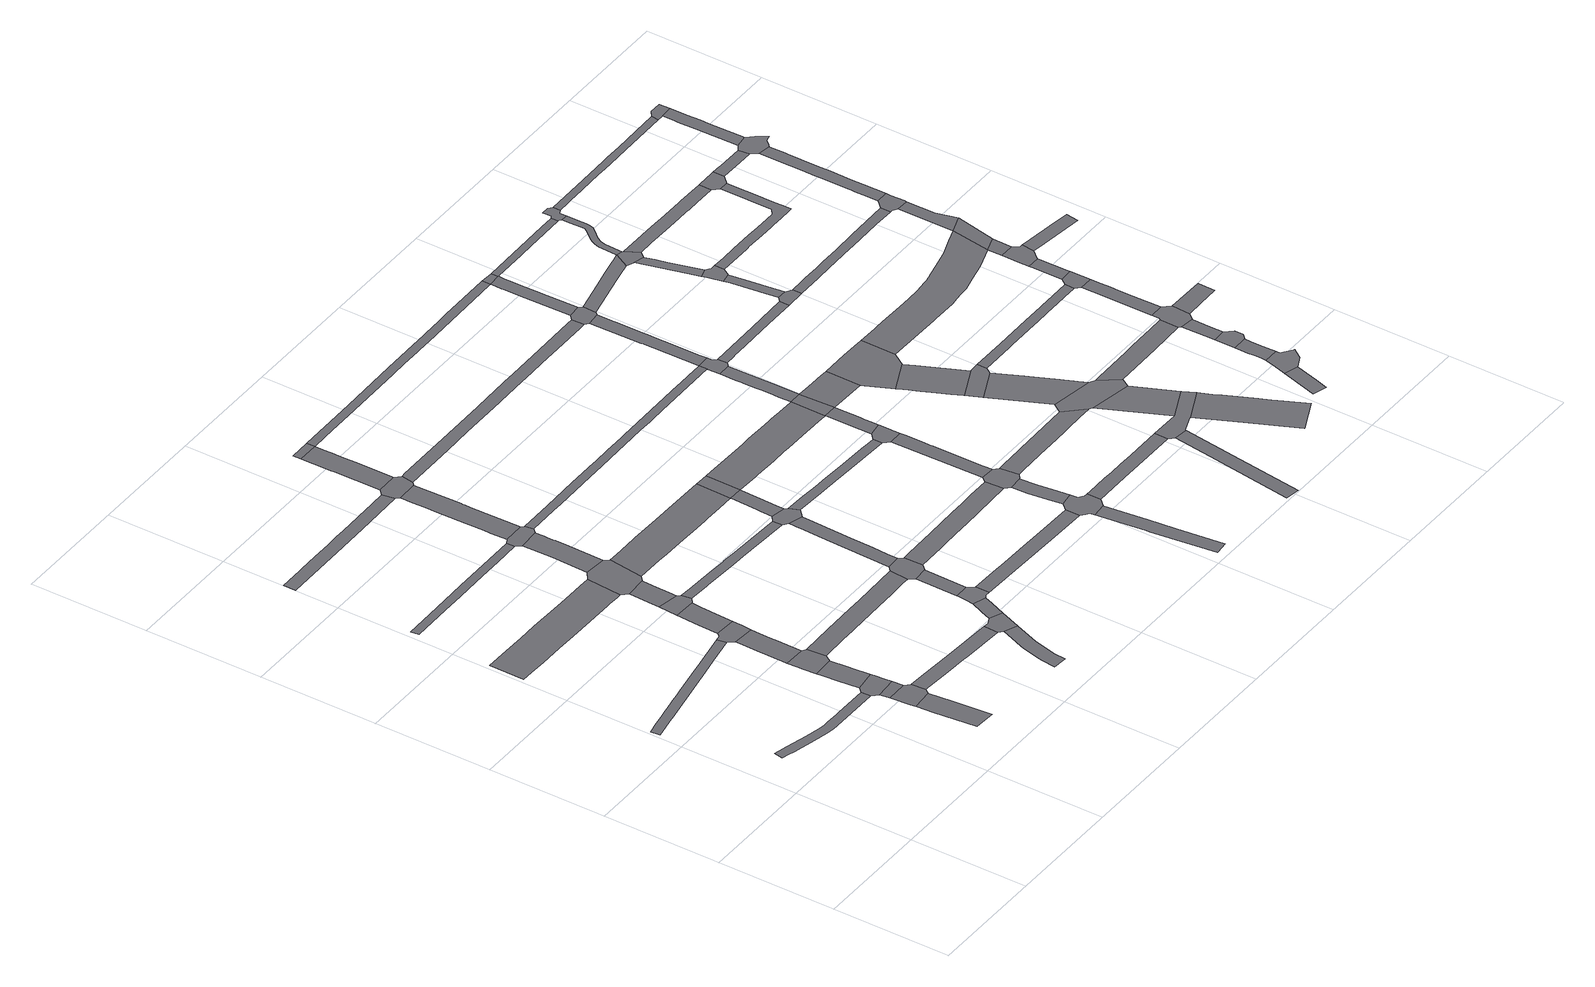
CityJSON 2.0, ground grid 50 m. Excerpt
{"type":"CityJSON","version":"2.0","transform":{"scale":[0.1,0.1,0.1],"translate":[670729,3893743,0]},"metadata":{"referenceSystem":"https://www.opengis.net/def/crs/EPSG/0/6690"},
"CityObjects":{
"road1":{"type":"Road","attributes":{"function":"9","usage":"9","RoadStructureAttribute.widthType":"4","RoadStructureAttribute.width":3.79,"RoadStructureAttribute.sectionType":"1"},"geometry":[{"type":"MultiSurface","lod":"1","boundaries":[[[0,1,2,3,4,5,6,7,8,9,10,11,12,13,14,15,16,17]]]}]},
"road2":{"type":"Road","attributes":{"function":"9","usage":"9","RoadStructureAttribute.widthType":"4","RoadStructureAttribute.width":3.75,"RoadStructureAttribute.sectionType":"1"},"geometry":[{"type":"MultiSurface","lod":"1","boundaries":[[[18,19,20,21,22,23,24,25,26,27,28,29,30,31,32,33,34,35]]]}]},
"road3":{"type":"Road","attributes":{"function":"9","usage":"9","RoadStructureAttribute.widthType":"2","RoadStructureAttribute.width":8.71,"RoadStructureAttribute.sectionType":"1"},"geometry":[{"type":"MultiSurface","lod":"1","boundaries":[[[36,37,38,39,40,41,42,43]]]}]},
"road4":{"type":"Road","attributes":{"function":"9","usage":"9","RoadStructureAttribute.widthType":"1","RoadStructureAttribute.width":15.15,"RoadStructureAttribute.sectionType":"1"},"geometry":[{"type":"MultiSurface","lod":"1","boundaries":[[[44,45,46,47,48,49,50,51,52,53,54,55,56,57,58,59,60,61,62]]]}]},
"road5":{"type":"Road","attributes":{"function":"9","usage":"9","RoadStructureAttribute.widthType":"9","RoadStructureAttribute.width":-9999,"RoadStructureAttribute.sectionType":"9"},"geometry":[{"type":"MultiSurface","lod":"1","boundaries":[[[63,36,43,64,65,66,67]]]}]},
"road6":{"type":"Road","attributes":{"function":"9","usage":"9","RoadStructureAttribute.widthType":"2","RoadStructureAttribute.width":8.71,"RoadStructureAttribute.sectionType":"1"},"geometry":[{"type":"MultiSurface","lod":"1","boundaries":[[[68,67,66,69]]]}]},
"road7":{"type":"Road","attributes":{"function":"9","usage":"9","RoadStructureAttribute.widthType":"9","RoadStructureAttribute.width":-9999,"RoadStructureAttribute.sectionType":"9"},"geometry":[{"type":"MultiSurface","lod":"1","boundaries":[[[70,0,17,68,69,71,72,73]]]}]},
"road8":{"type":"Road","attributes":{"function":"9","usage":"9","RoadStructureAttribute.widthType":"2","RoadStructureAttribute.width":8.71,"RoadStructureAttribute.sectionType":"1"},"geometry":[{"type":"MultiSurface","lod":"1","boundaries":[[[74,75,70,73,76,77,78,79,80]]]}]},
"road9":{"type":"Road","attributes":{"function":"9","usage":"9","RoadStructureAttribute.widthType":"9","RoadStructureAttribute.width":-9999,"RoadStructureAttribute.sectionType":"9"},"geometry":[{"type":"MultiSurface","lod":"1","boundaries":[[[81,82,80,79,83,84,85,86]]]}]},
"road10":{"type":"Road","attributes":{"function":"9","usage":"9","RoadStructureAttribute.widthType":"2","RoadStructureAttribute.width":8.71,"RoadStructureAttribute.sectionType":"1"},"geometry":[{"type":"MultiSurface","lod":"1","boundaries":[[[85,87,88,89,90,91,92,93,94,95,96,97,86]]]}]},
"road11":{"type":"Road","attributes":{"function":"9","usage":"9","RoadStructureAttribute.widthType":"4","RoadStructureAttribute.width":3.36,"RoadStructureAttribute.sectionType":"1"},"geometry":[{"type":"MultiSurface","lod":"1","boundaries":[[[98,99,100,101,102,103,104,105,106,107,108,109,110]]]}]},
"road12":{"type":"Road","attributes":{"function":"9","usage":"9","RoadStructureAttribute.widthType":"9","RoadStructureAttribute.width":-9999,"RoadStructureAttribute.sectionType":"9"},"geometry":[{"type":"MultiSurface","lod":"1","boundaries":[[[90,111,112,113,114,115,18,35,91]]]}]},
"road13":{"type":"Road","attributes":{"function":"9","usage":"9","RoadStructureAttribute.widthType":"2","RoadStructureAttribute.width":8.71,"RoadStructureAttribute.sectionType":"1"},"geometry":[{"type":"MultiSurface","lod":"1","boundaries":[[[116,117,118,119,114,113,120,121,122,123]]]}]},
"road14":{"type":"Road","attributes":{"function":"9","usage":"9","RoadStructureAttribute.widthType":"3","RoadStructureAttribute.width":5.23,"RoadStructureAttribute.sectionType":"1"},"geometry":[{"type":"MultiSurface","lod":"1","boundaries":[[[124,125,126,127,65,64,128,129,130,131]]]}]},
"road15":{"type":"Road","attributes":{"function":"9","usage":"9","RoadStructureAttribute.widthType":"3","RoadStructureAttribute.width":5.22,"RoadStructureAttribute.sectionType":"1"},"geometry":[{"type":"MultiSurface","lod":"1","boundaries":[[[132,133,134,135,136,137,138,139,140,141,142,143,144,145,146,147,148]]]}]},
"road16":{"type":"Road","attributes":{"function":"9","usage":"9","RoadStructureAttribute.widthType":"9","RoadStructureAttribute.width":-9999,"RoadStructureAttribute.sectionType":"9"},"geometry":[{"type":"MultiSurface","lod":"1","boundaries":[[[149,123,122,150,151,152]]]}]},
"road17":{"type":"Road","attributes":{"function":"9","usage":"9","RoadStructureAttribute.widthType":"2","RoadStructureAttribute.width":8.71,"RoadStructureAttribute.sectionType":"1"},"geometry":[{"type":"MultiSurface","lod":"1","boundaries":[[[153,154,155,156,157,149,152]]]}]},
"road18":{"type":"Road","attributes":{"function":"9","usage":"9","RoadStructureAttribute.widthType":"9","RoadStructureAttribute.width":-9999,"RoadStructureAttribute.sectionType":"9"},"geometry":[{"type":"MultiSurface","lod":"1","boundaries":[[[158,159,160,44,62,156,155,161]]]}]},
"road19":{"type":"Road","attributes":{"function":"9","usage":"9","RoadStructureAttribute.widthType":"2","RoadStructureAttribute.width":7.85,"RoadStructureAttribute.sectionType":"1"},"geometry":[{"type":"MultiSurface","lod":"1","boundaries":[[[162,163,164,84,83,165,166,167,168,169,170,171]]]}]},
"road20":{"type":"Road","attributes":{"function":"9","usage":"9","RoadStructureAttribute.widthType":"3","RoadStructureAttribute.width":5.65,"RoadStructureAttribute.sectionType":"1"},"geometry":[{"type":"MultiSurface","lod":"1","boundaries":[[[172,173,174,175,176,177,178,179,180,181,182,183]]]}]},
"road21":{"type":"Road","attributes":{"function":"9","usage":"9","RoadStructureAttribute.widthType":"2","RoadStructureAttribute.width":9.21,"RoadStructureAttribute.sectionType":"1"},"geometry":[{"type":"MultiSurface","lod":"1","boundaries":[[[184,185,186,187,188,189,190,191,192,193,160,159]]]}]},
"road22":{"type":"Road","attributes":{"function":"9","usage":"9","RoadStructureAttribute.widthType":"9","RoadStructureAttribute.width":-9999,"RoadStructureAttribute.sectionType":"9"},"geometry":[{"type":"MultiSurface","lod":"1","boundaries":[[[194,110,109,191,190,195,196,197]]]}]},
"road23":{"type":"Road","attributes":{"function":"9","usage":"9","RoadStructureAttribute.widthType":"9","RoadStructureAttribute.width":-9999,"RoadStructureAttribute.sectionType":"9"},"geometry":[{"type":"MultiSurface","lod":"1","boundaries":[[[198,124,131,176,175,199,200]]]}]},
"road24":{"type":"Road","attributes":{"function":"9","usage":"9","RoadStructureAttribute.widthType":"2","RoadStructureAttribute.width":9.21,"RoadStructureAttribute.sectionType":"1"},"geometry":[{"type":"MultiSurface","lod":"1","boundaries":[[[201,202,203,204,205,206,207,208,209,210,211,212,194,197]]]}]},
"road25":{"type":"Road","attributes":{"function":"9","usage":"9","RoadStructureAttribute.widthType":"3","RoadStructureAttribute.width":5.65,"RoadStructureAttribute.sectionType":"1"},"geometry":[{"type":"MultiSurface","lod":"1","boundaries":[[[199,213,214,215,216,200]]]}]},
"road26":{"type":"Road","attributes":{"function":"9","usage":"9","RoadStructureAttribute.widthType":"4","RoadStructureAttribute.width":3.76,"RoadStructureAttribute.sectionType":"1"},"geometry":[{"type":"MultiSurface","lod":"1","boundaries":[[[150,217,218,219,220,221,222,223,224,225,226,227,228,229,230,231,232,233,151]]]}]},
"road27":{"type":"Road","attributes":{"function":"9","usage":"9","RoadStructureAttribute.widthType":"9","RoadStructureAttribute.width":-9999,"RoadStructureAttribute.sectionType":"9"},"geometry":[{"type":"MultiSurface","lod":"1","boundaries":[[[206,205,234,235,236,237,132,148]]]}]},
"road28":{"type":"Road","attributes":{"function":"9","usage":"9","RoadStructureAttribute.widthType":"9","RoadStructureAttribute.width":-9999,"RoadStructureAttribute.sectionType":"9"},"geometry":[{"type":"MultiSurface","lod":"1","boundaries":[[[238,239,240,215,214,241,242,243,244,245]]]}]},
"road29":{"type":"Road","attributes":{"function":"9","usage":"9","RoadStructureAttribute.widthType":"3","RoadStructureAttribute.width":5.65,"RoadStructureAttribute.sectionType":"1"},"geometry":[{"type":"MultiSurface","lod":"1","boundaries":[[[244,246,247,245]]]}]},
"road30":{"type":"Road","attributes":{"function":"9","usage":"9","RoadStructureAttribute.widthType":"1","RoadStructureAttribute.width":15.15,"RoadStructureAttribute.sectionType":"1"},"geometry":[{"type":"MultiSurface","lod":"1","boundaries":[[[248,249,250,251,252,158,161,253,254,255,256,257,258,259,260,261,262,263]]]}]},
"road31":{"type":"Road","attributes":{"function":"9","usage":"9","RoadStructureAttribute.widthType":"2","RoadStructureAttribute.width":9.21,"RoadStructureAttribute.sectionType":"1"},"geometry":[{"type":"MultiSurface","lod":"1","boundaries":[[[236,264,265,266,267,268,269,270,271,272,273,274,275,276,277,278,237]]]}]},
"road32":{"type":"Road","attributes":{"function":"9","usage":"9","RoadStructureAttribute.widthType":"9","RoadStructureAttribute.width":-9999,"RoadStructureAttribute.sectionType":"9"},"geometry":[{"type":"MultiSurface","lod":"1","boundaries":[[[170,247,246,279,280,281,282,171]]]}]},
"road33":{"type":"Road","attributes":{"function":"9","usage":"9","RoadStructureAttribute.widthType":"9","RoadStructureAttribute.width":-9999,"RoadStructureAttribute.sectionType":"9"},"geometry":[{"type":"MultiSurface","lod":"1","boundaries":[[[283,284,271,270]]]}]},
"road34":{"type":"Road","attributes":{"function":"9","usage":"9","RoadStructureAttribute.widthType":"3","RoadStructureAttribute.width":5.69,"RoadStructureAttribute.sectionType":"1"},"geometry":[{"type":"MultiSurface","lod":"1","boundaries":[[[281,285,286,287,288,289,290,291,292,293,294,295,296,282]]]}]},
"road35":{"type":"Road","attributes":{"function":"9","usage":"9","RoadStructureAttribute.widthType":"9","RoadStructureAttribute.width":-9999,"RoadStructureAttribute.sectionType":"9"},"geometry":[{"type":"MultiSurface","lod":"1","boundaries":[[[297,298,299,227,226,292,291,300]]]}]},
"road36":{"type":"Road","attributes":{"function":"9","usage":"9","RoadStructureAttribute.widthType":"3","RoadStructureAttribute.width":5.69,"RoadStructureAttribute.sectionType":"1"},"geometry":[{"type":"MultiSurface","lod":"1","boundaries":[[[301,302,303,304,262,305,306,307,299,298]]]}]},
"road37":{"type":"Road","attributes":{"function":"9","usage":"9","RoadStructureAttribute.widthType":"3","RoadStructureAttribute.width":5.43,"RoadStructureAttribute.sectionType":"1"},"geometry":[{"type":"MultiSurface","lod":"1","boundaries":[[[308,309,310,311,312,313,243,242,314,315]]]}]},
"road38":{"type":"Road","attributes":{"function":"9","usage":"9","RoadStructureAttribute.widthType":"9","RoadStructureAttribute.width":-9999,"RoadStructureAttribute.sectionType":"9"},"geometry":[{"type":"MultiSurface","lod":"1","boundaries":[[[262,304,316,263]]]}]},
"road39":{"type":"Road","attributes":{"function":"9","usage":"9","RoadStructureAttribute.widthType":"2","RoadStructureAttribute.width":7.85,"RoadStructureAttribute.sectionType":"1"},"geometry":[{"type":"MultiSurface","lod":"1","boundaries":[[[317,318,319,320,321,322,323,324,325,326,327,328,280,279]]]}]},
"road40":{"type":"Road","attributes":{"function":"9","usage":"9","RoadStructureAttribute.widthType":"4","RoadStructureAttribute.width":3.53,"RoadStructureAttribute.sectionType":"1"},"geometry":[{"type":"MultiSurface","lod":"1","boundaries":[[[329,330,331,332,333,334,335,336,337,338,339,340,341,196,195,342,343,344,345,346,347,348,349,350,351,352,353]]]}]},
"road41":{"type":"Road","attributes":{"function":"9","usage":"9","RoadStructureAttribute.widthType":"4","RoadStructureAttribute.width":3.73,"RoadStructureAttribute.sectionType":"1"},"geometry":[{"type":"MultiSurface","lod":"1","boundaries":[[[354,355,356,357,358,359,360,361,362,363,364,365,366,367,368,297,300]]]}]},
"road42":{"type":"Road","attributes":{"function":"9","usage":"9","RoadStructureAttribute.widthType":"3","RoadStructureAttribute.width":5.76,"RoadStructureAttribute.sectionType":"1"},"geometry":[{"type":"MultiSurface","lod":"1","boundaries":[[[369,370,371,372,373,374,375,376,377,378,379,380,381]]]}]},
"road43":{"type":"Road","attributes":{"function":"9","usage":"9","RoadStructureAttribute.widthType":"3","RoadStructureAttribute.width":5.18,"RoadStructureAttribute.sectionType":"1"},"geometry":[{"type":"MultiSurface","lod":"1","boundaries":[[[382,383,384,385,386,387,388,389,390,391,392,235,234,393,394,395,396,397,398,399,400,401,402,403,404,405]]]}]},
"road44":{"type":"Road","attributes":{"function":"9","usage":"9","RoadStructureAttribute.widthType":"1","RoadStructureAttribute.width":15.15,"RoadStructureAttribute.sectionType":"1"},"geometry":[{"type":"MultiSurface","lod":"1","boundaries":[[[406,407,408,409,410,411,412,316,304,413,414,415,416,417,418,419,420,421,422,423,424,425]]]}]},
"road45":{"type":"Road","attributes":{"function":"9","usage":"9","RoadStructureAttribute.widthType":"9","RoadStructureAttribute.width":-9999,"RoadStructureAttribute.sectionType":"9"},"geometry":[{"type":"MultiSurface","lod":"1","boundaries":[[[426,427,428,429,430,308,315,431,432,374,373,433]]]}]},
"road46":{"type":"Road","attributes":{"function":"9","usage":"9","RoadStructureAttribute.widthType":"3","RoadStructureAttribute.width":5.76,"RoadStructureAttribute.sectionType":"1"},"geometry":[{"type":"MultiSurface","lod":"1","boundaries":[[[429,434,435,436,437,438,439,430]]]}]},
"road47":{"type":"Road","attributes":{"function":"9","usage":"9","RoadStructureAttribute.widthType":"9","RoadStructureAttribute.width":-9999,"RoadStructureAttribute.sectionType":"9"},"geometry":[{"type":"MultiSurface","lod":"1","boundaries":[[[437,436,440,441,442,443,322,321]]]}]},
"road48":{"type":"Road","attributes":{"function":"9","usage":"9","RoadStructureAttribute.widthType":"4","RoadStructureAttribute.width":3.66,"RoadStructureAttribute.sectionType":"1"},"geometry":[{"type":"MultiSurface","lod":"1","boundaries":[[[444,445,446,447,448,449,450,451,452,453,283,270,454,455,456,457,458,459,460,461,462,463,464,465,466,467]]]}]},
"road49":{"type":"Road","attributes":{"function":"9","usage":"9","RoadStructureAttribute.widthType":"3","RoadStructureAttribute.width":5.64,"RoadStructureAttribute.sectionType":"1"},"geometry":[{"type":"MultiSurface","lod":"1","boundaries":[[[443,442,468,469,470,471,472,473,474,475]]]}]},
"road50":{"type":"Road","attributes":{"function":"9","usage":"9","RoadStructureAttribute.widthType":"9","RoadStructureAttribute.width":-9999,"RoadStructureAttribute.sectionType":"9"},"geometry":[{"type":"MultiSurface","lod":"1","boundaries":[[[475,474,476,477,478,479,480,358,357]]]}]},
"road51":{"type":"Road","attributes":{"function":"9","usage":"9","RoadStructureAttribute.widthType":"3","RoadStructureAttribute.width":5.64,"RoadStructureAttribute.sectionType":"1"},"geometry":[{"type":"MultiSurface","lod":"1","boundaries":[[[481,482,483,484,485,423,486,487,480,479]]]}]},
"road52":{"type":"Road","attributes":{"function":"9","usage":"9","RoadStructureAttribute.widthType":"3","RoadStructureAttribute.width":5.3,"RoadStructureAttribute.sectionType":"1"},"geometry":[{"type":"MultiSurface","lod":"1","boundaries":[[[488,489,490,491,492,493,426,433,494,495,496,497]]]}]},
"road53":{"type":"Road","attributes":{"function":"9","usage":"9","RoadStructureAttribute.widthType":"9","RoadStructureAttribute.width":-9999,"RoadStructureAttribute.sectionType":"9"},"geometry":[{"type":"MultiSurface","lod":"1","boundaries":[[[424,423,485,498]]]}]},
"road54":{"type":"Road","attributes":{"function":"9","usage":"9","RoadStructureAttribute.widthType":"2","RoadStructureAttribute.width":7.85,"RoadStructureAttribute.sectionType":"1"},"geometry":[{"type":"MultiSurface","lod":"1","boundaries":[[[499,500,501,441,440,502,503,504,505,506,507,508,509,510,511]]]}]},
"road55":{"type":"Road","attributes":{"function":"9","usage":"9","RoadStructureAttribute.widthType":"3","RoadStructureAttribute.width":5.61,"RoadStructureAttribute.sectionType":"1"},"geometry":[{"type":"MultiSurface","lod":"1","boundaries":[[[512,513,514,515,516,517,518,519,520,521,424,498,522,523,524]]]}]},
"road56":{"type":"Road","attributes":{"function":"9","usage":"9","RoadStructureAttribute.widthType":"1","RoadStructureAttribute.width":15.15,"RoadStructureAttribute.sectionType":"1"},"geometry":[{"type":"MultiSurface","lod":"1","boundaries":[[[498,485,525,526,527,528,529,530]]]}]},
"road57":{"type":"Road","attributes":{"function":"9","usage":"9","RoadStructureAttribute.widthType":"3","RoadStructureAttribute.width":5.12,"RoadStructureAttribute.sectionType":"1"},"geometry":[{"type":"MultiSurface","lod":"1","boundaries":[[[531,532,533,534,535,536]]]}]},
"road58":{"type":"Road","attributes":{"function":"9","usage":"9","RoadStructureAttribute.widthType":"9","RoadStructureAttribute.width":-9999,"RoadStructureAttribute.sectionType":"9"},"geometry":[{"type":"MultiSurface","lod":"1","boundaries":[[[524,537,538,539,540,329,353,541,512]]]}]},
"road59":{"type":"Road","attributes":{"function":"9","usage":"9","RoadStructureAttribute.widthType":"3","RoadStructureAttribute.width":5.61,"RoadStructureAttribute.sectionType":"1"},"geometry":[{"type":"MultiSurface","lod":"1","boundaries":[[[542,543,544,545,546,547,329,540,548,549,550,551,552,553,554,555]]]}]},
"road60":{"type":"Road","attributes":{"function":"9","usage":"9","RoadStructureAttribute.widthType":"9","RoadStructureAttribute.width":-9999,"RoadStructureAttribute.sectionType":"9"},"geometry":[{"type":"MultiSurface","lod":"1","boundaries":[[[555,556,557,558,559,405,404,542]]]}]},
"road61":{"type":"Road","attributes":{"function":"9","usage":"9","RoadStructureAttribute.widthType":"2","RoadStructureAttribute.width":14.24,"RoadStructureAttribute.sectionType":"1"},"geometry":[{"type":"MultiSurface","lod":"1","boundaries":[[[560,561,562,563,564,565,566,567,568,569,570,571]]]}]},
"road62":{"type":"Road","attributes":{"function":"9","usage":"9","RoadStructureAttribute.widthType":"9","RoadStructureAttribute.width":-9999,"RoadStructureAttribute.sectionType":"9"},"geometry":[{"type":"MultiSurface","lod":"1","boundaries":[[[570,572,573,574,575,527,526,576,577,571]]]}]},
"road63":{"type":"Road","attributes":{"function":"9","usage":"9","RoadStructureAttribute.widthType":"9","RoadStructureAttribute.width":-9999,"RoadStructureAttribute.sectionType":"9"},"geometry":[{"type":"MultiSurface","lod":"1","boundaries":[[[578,579,580,568,567,581]]]}]},
"road64":{"type":"Road","attributes":{"function":"9","usage":"9","RoadStructureAttribute.widthType":"3","RoadStructureAttribute.width":5.61,"RoadStructureAttribute.sectionType":"1"},"geometry":[{"type":"MultiSurface","lod":"1","boundaries":[[[582,465,583,584,585,586,587,559,558,588,589,590,591,592,593,594]]]}]},
"road65":{"type":"Road","attributes":{"function":"9","usage":"9","RoadStructureAttribute.widthType":"2","RoadStructureAttribute.width":14.24,"RoadStructureAttribute.sectionType":"1"},"geometry":[{"type":"MultiSurface","lod":"1","boundaries":[[[581,595,596,597,598,599,600,601,602,603,604,578]]]}]},
"road66":{"type":"Road","attributes":{"function":"9","usage":"9","RoadStructureAttribute.widthType":"9","RoadStructureAttribute.width":-9999,"RoadStructureAttribute.sectionType":"9"},"geometry":[{"type":"MultiSurface","lod":"1","boundaries":[[[533,532,605,606,607,608,609,610,488,497]]]}]},
"road67":{"type":"Road","attributes":{"function":"9","usage":"9","RoadStructureAttribute.widthType":"9","RoadStructureAttribute.width":-9999,"RoadStructureAttribute.sectionType":"9"},"geometry":[{"type":"MultiSurface","lod":"1","boundaries":[[[596,595,611,511,510,612,613,614,615]]]}]},
"road68":{"type":"Road","attributes":{"function":"9","usage":"9","RoadStructureAttribute.widthType":"4","RoadStructureAttribute.width":3.95,"RoadStructureAttribute.sectionType":"1"},"geometry":[{"type":"MultiSurface","lod":"1","boundaries":[[[616,538,537,617,618,619,620,621,622,623]]]}]},
"road69":{"type":"Road","attributes":{"function":"9","usage":"9","RoadStructureAttribute.widthType":"2","RoadStructureAttribute.width":14.24,"RoadStructureAttribute.sectionType":"1"},"geometry":[{"type":"MultiSurface","lod":"1","boundaries":[[[624,610,609,625,613,612]]]}]},
"road70":{"type":"Road","attributes":{"function":"9","usage":"9","RoadStructureAttribute.widthType":"9","RoadStructureAttribute.width":-9999,"RoadStructureAttribute.sectionType":"9"},"geometry":[{"type":"MultiSurface","lod":"1","boundaries":[[[466,465,582,626]]]}]},
"road71":{"type":"Road","attributes":{"function":"9","usage":"9","RoadStructureAttribute.widthType":"2","RoadStructureAttribute.width":14.24,"RoadStructureAttribute.sectionType":"1"},"geometry":[{"type":"MultiSurface","lod":"1","boundaries":[[[627,628,629,630,631,632,633,634,635,636,608,607,637,638]]]}]},
"road72":{"type":"Road","attributes":{"function":"9","usage":"9","RoadStructureAttribute.widthType":"3","RoadStructureAttribute.width":5.19,"RoadStructureAttribute.sectionType":"1"},"geometry":[{"type":"MultiSurface","lod":"1","boundaries":[[[639,640,641,642,557,556,643,644,645,646]]]}]},
"road73":{"type":"Road","attributes":{"function":"9","usage":"9","RoadStructureAttribute.widthType":"9","RoadStructureAttribute.width":-9999,"RoadStructureAttribute.sectionType":"9"},"geometry":[{"type":"MultiSurface","lod":"1","boundaries":[[[647,648,623,622,649,650,651,652]]]}]},
"road74":{"type":"Road","attributes":{"function":"9","usage":"9","RoadStructureAttribute.widthType":"4","RoadStructureAttribute.width":2.88,"RoadStructureAttribute.sectionType":"1"},"geometry":[{"type":"MultiSurface","lod":"1","boundaries":[[[626,582,653,654,655,656,657,658,659]]]}]},
"road75":{"type":"Road","attributes":{"function":"9","usage":"9","RoadStructureAttribute.widthType":"4","RoadStructureAttribute.width":3.64,"RoadStructureAttribute.sectionType":"1"},"geometry":[{"type":"MultiSurface","lod":"1","boundaries":[[[660,661,662,648,647,663,664,665,666,667,668]]]}]},
"road76":{"type":"Road","attributes":{"function":"9","usage":"9","RoadStructureAttribute.widthType":"2","RoadStructureAttribute.width":7.37,"RoadStructureAttribute.sectionType":"1"},"geometry":[{"type":"MultiSurface","lod":"1","boundaries":[[[614,669,670,671,672,673,674,675,676,677,678,615]]]}]},
"road77":{"type":"Road","attributes":{"function":"9","usage":"9","RoadStructureAttribute.widthType":"4","RoadStructureAttribute.width":3.64,"RoadStructureAttribute.sectionType":"1"},"geometry":[{"type":"MultiSurface","lod":"1","boundaries":[[[679,680,681,682,683,684,685]]]}]},
"road78":{"type":"Road","attributes":{"function":"9","usage":"9","RoadStructureAttribute.widthType":"9","RoadStructureAttribute.width":-9999,"RoadStructureAttribute.sectionType":"9"},"geometry":[{"type":"MultiSurface","lod":"1","boundaries":[[[667,686,687,688,681,680,689,690,668]]]}]},
"road79":{"type":"Road","attributes":{"function":"9","usage":"9","RoadStructureAttribute.widthType":"9","RoadStructureAttribute.width":-9999,"RoadStructureAttribute.sectionType":"9"},"geometry":[{"type":"MultiSurface","lod":"1","boundaries":[[[645,691,685,684,692,693,694,646]]]}]},
"road80":{"type":"Road","attributes":{"function":"9","usage":"9","RoadStructureAttribute.widthType":"3","RoadStructureAttribute.width":5.73,"RoadStructureAttribute.sectionType":"1"},"geometry":[{"type":"MultiSurface","lod":"1","boundaries":[[[695,696,697,698,699,700]]]}]},
"road81":{"type":"Road","attributes":{"function":"9","usage":"9","RoadStructureAttribute.widthType":"4","RoadStructureAttribute.width":3.79,"RoadStructureAttribute.sectionType":"1"},"geometry":[{"type":"MultiSurface","lod":"1","boundaries":[[[701,702,703,704,705,580,579,706,707,708,709,710,711,712,713,714]]]}]},
"road82":{"type":"Road","attributes":{"function":"9","usage":"9","RoadStructureAttribute.widthType":"4","RoadStructureAttribute.width":3.04,"RoadStructureAttribute.sectionType":"1"},"geometry":[{"type":"MultiSurface","lod":"1","boundaries":[[[694,715,716,717,718,719,720,721,722,723,724,725,726,727,728,729,730,731,646]]]}]},
"road83":{"type":"Road","attributes":{"function":"9","usage":"9","RoadStructureAttribute.widthType":"1","RoadStructureAttribute.width":15.15,"RoadStructureAttribute.sectionType":"1"},"geometry":[{"type":"MultiSurface","lod":"1","boundaries":[[[732,733,734,735,736,737,738,739,740,741,742,743,744,745,746,747,573,572,748,749,750,751,752,753,754,755,756]]]}]},
"road84":{"type":"Road","attributes":{"function":"9","usage":"9","RoadStructureAttribute.widthType":"9","RoadStructureAttribute.width":-9999,"RoadStructureAttribute.sectionType":"9"},"geometry":[{"type":"MultiSurface","lod":"1","boundaries":[[[699,757,758,759,760,761,762,763,764,700]]]}]},
"road85":{"type":"Road","attributes":{"function":"9","usage":"9","RoadStructureAttribute.widthType":"3","RoadStructureAttribute.width":5.73,"RoadStructureAttribute.sectionType":"1"},"geometry":[{"type":"MultiSurface","lod":"1","boundaries":[[[765,766,767,768,769,762,761,770,771,772]]]}]},
"road86":{"type":"Road","attributes":{"function":"9","usage":"9","RoadStructureAttribute.widthType":"9","RoadStructureAttribute.width":-9999,"RoadStructureAttribute.sectionType":"9"},"geometry":[{"type":"MultiSurface","lod":"1","boundaries":[[[773,774,775,776,657,656,777,724,723,778,779]]]}]},
"road87":{"type":"Road","attributes":{"function":"9","usage":"9","RoadStructureAttribute.widthType":"9","RoadStructureAttribute.width":-9999,"RoadStructureAttribute.sectionType":"9"},"geometry":[{"type":"MultiSurface","lod":"1","boundaries":[[[780,781,782,783,784,765,772]]]}]},
"road88":{"type":"Road","attributes":{"function":"9","usage":"9","RoadStructureAttribute.widthType":"3","RoadStructureAttribute.width":5.73,"RoadStructureAttribute.sectionType":"1"},"geometry":[{"type":"MultiSurface","lod":"1","boundaries":[[[785,786,787,788,783,782]]]}]},
"road89":{"type":"Road","attributes":{"function":"9","usage":"9","RoadStructureAttribute.widthType":"9","RoadStructureAttribute.width":-9999,"RoadStructureAttribute.sectionType":"9"},"geometry":[{"type":"MultiSurface","lod":"1","boundaries":[[[789,672,671,787,786,790,791,792,793]]]}]},
"road90":{"type":"Road","attributes":{"function":"9","usage":"9","RoadStructureAttribute.widthType":"3","RoadStructureAttribute.width":5.19,"RoadStructureAttribute.sectionType":"1"},"geometry":[{"type":"MultiSurface","lod":"1","boundaries":[[[794,795,796,797,798,799,800,693,692,801,802,803,804,805,806,807,808]]]}]},
"road91":{"type":"Road","attributes":{"function":"9","usage":"9","RoadStructureAttribute.widthType":"4","RoadStructureAttribute.width":3.95,"RoadStructureAttribute.sectionType":"1"},"geometry":[{"type":"MultiSurface","lod":"1","boundaries":[[[651,809,810,811,812,813,814,815,816,817,818,819,820,821,822,823,652]]]}]},
"road92":{"type":"Road","attributes":{"function":"9","usage":"9","RoadStructureAttribute.widthType":"4","RoadStructureAttribute.width":3.88,"RoadStructureAttribute.sectionType":"1"},"geometry":[{"type":"MultiSurface","lod":"1","boundaries":[[[824,825,826,827,828,829,830,831,687,686,832,833,834,835,836,837,838,839,840,841,842,843,844,845]]]}]},
"road93":{"type":"Road","attributes":{"function":"9","usage":"9","RoadStructureAttribute.widthType":"3","RoadStructureAttribute.width":5.53,"RoadStructureAttribute.sectionType":"1"},"geometry":[{"type":"MultiSurface","lod":"1","boundaries":[[[792,846,847,848,849,850,851,852,853,854,855,793]]]}]},
"road94":{"type":"Road","attributes":{"function":"9","usage":"9","RoadStructureAttribute.widthType":"9","RoadStructureAttribute.width":-9999,"RoadStructureAttribute.sectionType":"9"},"geometry":[{"type":"MultiSurface","lod":"1","boundaries":[[[856,714,713,852,851,857]]]}]},
"road95":{"type":"Road","attributes":{"function":"9","usage":"9","RoadStructureAttribute.widthType":"2","RoadStructureAttribute.width":7.37,"RoadStructureAttribute.sectionType":"1"},"geometry":[{"type":"MultiSurface","lod":"1","boundaries":[[[858,859,860,861,791,790]]]}]},
"road96":{"type":"Road","attributes":{"function":"9","usage":"9","RoadStructureAttribute.widthType":"3","RoadStructureAttribute.width":5.53,"RoadStructureAttribute.sectionType":"1"},"geometry":[{"type":"MultiSurface","lod":"1","boundaries":[[[862,863,864,865,866,856,857]]]}]},
"road97":{"type":"Road","attributes":{"function":"9","usage":"9","RoadStructureAttribute.widthType":"9","RoadStructureAttribute.width":-9999,"RoadStructureAttribute.sectionType":"9"},"geometry":[{"type":"MultiSurface","lod":"1","boundaries":[[[867,868,869,870,871,872,865,864,873,874]]]}]},
"road98":{"type":"Road","attributes":{"function":"9","usage":"9","RoadStructureAttribute.widthType":"3","RoadStructureAttribute.width":5.53,"RoadStructureAttribute.sectionType":"1"},"geometry":[{"type":"MultiSurface","lod":"1","boundaries":[[[870,869,875,756]]]}]},
"road99":{"type":"Road","attributes":{"function":"9","usage":"9","RoadStructureAttribute.widthType":"9","RoadStructureAttribute.width":-9999,"RoadStructureAttribute.sectionType":"9"},"geometry":[{"type":"MultiSurface","lod":"1","boundaries":[[[875,876,732,756]]]}]},
"road100":{"type":"Road","attributes":{"function":"9","usage":"9","RoadStructureAttribute.widthType":"4","RoadStructureAttribute.width":2.98,"RoadStructureAttribute.sectionType":"1"},"geometry":[{"type":"MultiSurface","lod":"1","boundaries":[[[877,878,879,880,881,882,883,884,885,886,887,888,889,890,891,892,773,779]]]}]},
"road101":{"type":"Road","attributes":{"function":"9","usage":"9","RoadStructureAttribute.widthType":"9","RoadStructureAttribute.width":-9999,"RoadStructureAttribute.sectionType":"9"},"geometry":[{"type":"MultiSurface","lod":"1","boundaries":[[[844,893,894,895,896,808,807,845]]]}]},
"road102":{"type":"Road","attributes":{"function":"9","usage":"9","RoadStructureAttribute.widthType":"3","RoadStructureAttribute.width":5.35,"RoadStructureAttribute.sectionType":"1"},"geometry":[{"type":"MultiSurface","lod":"1","boundaries":[[[897,898,732,876,899,900]]]}]},
"road103":{"type":"Road","attributes":{"function":"9","usage":"9","RoadStructureAttribute.widthType":"9","RoadStructureAttribute.width":-9999,"RoadStructureAttribute.sectionType":"9"},"geometry":[{"type":"MultiSurface","lod":"1","boundaries":[[[901,816,815,902,897,900,903,904,905,906]]]}]},
"road104":{"type":"Road","attributes":{"function":"9","usage":"9","RoadStructureAttribute.widthType":"3","RoadStructureAttribute.width":5.42,"RoadStructureAttribute.sectionType":"1"},"geometry":[{"type":"MultiSurface","lod":"1","boundaries":[[[907,908,909,910,911,867,874]]]}]},
"road105":{"type":"Road","attributes":{"function":"9","usage":"9","RoadStructureAttribute.widthType":"3","RoadStructureAttribute.width":5.19,"RoadStructureAttribute.sectionType":"1"},"geometry":[{"type":"MultiSurface","lod":"1","boundaries":[[[912,913,914,915,916,917,894,893]]]}]},
"road106":{"type":"Road","attributes":{"function":"9","usage":"9","RoadStructureAttribute.widthType":"3","RoadStructureAttribute.width":5.35,"RoadStructureAttribute.sectionType":"1"},"geometry":[{"type":"MultiSurface","lod":"1","boundaries":[[[918,919,920,921,922,923,924,925,926,906,905,927,928,929,930,931,932,933,934,935]]]}]},
"road107":{"type":"Road","attributes":{"function":"9","usage":"9","RoadStructureAttribute.widthType":"9","RoadStructureAttribute.width":-9999,"RoadStructureAttribute.sectionType":"9"},"geometry":[{"type":"MultiSurface","lod":"1","boundaries":[[[934,936,937,938,939,940,941,915,914,935]]]}]},
"road108":{"type":"Road","attributes":{"function":"9","usage":"9","RoadStructureAttribute.widthType":"3","RoadStructureAttribute.width":5.35,"RoadStructureAttribute.sectionType":"1"},"geometry":[{"type":"MultiSurface","lod":"1","boundaries":[[[942,943,944,941,940,945,946,947,948,949]]]}]},
"road109":{"type":"Road","attributes":{"function":"9","usage":"9","RoadStructureAttribute.widthType":"9","RoadStructureAttribute.width":-9999,"RoadStructureAttribute.sectionType":"9"},"geometry":[{"type":"MultiSurface","lod":"1","boundaries":[[[948,950,951,887,886,952,949]]]}]}
},
"vertices":[
[638,643,0],[496,643,0],[479,643,0],[460,643,0],[423,644,0],[399,644,0],[369,648,0],[312,661,0],[219,684,0],[160,699,0],[150,661,0],[181,653,0],[206,646,0],[303,622,0],[362,609,0],[400,604,0],[456,603,0],[640,603,0],
[607,1253,0],[438,1222,0],[420,1219,0],[279,1193,0],[250,1188,0],[231,1185,0],[177,1175,0],[141,1168,0],[122,1164,0],[58,1153,0],[16,1145,0],[19,1105,0],[120,1124,0],[126,1125,0],[320,1160,0],[422,1179,0],[495,1192,0],[614,1214,0],
[678,430,0],[684,360,0],[701,180,0],[792,175,0],[784,262,0],[777,336,0],[772,393,0],[768,438,0],
[649,1844,0],[600,1844,0],[537,1845,0],[457,1846,0],[309,1848,0],[223,1849,0],[128,1850,0],[22,1851,0],[20,1701,0],[71,1700,0],[146,1699,0],[247,1698,0],[339,1697,0],[444,1696,0],[502,1695,0],[557,1695,0],[570,1695,0],[617,1694,0],[637,1694,0],
[676,452,0],[782,459,0],[777,519,0],[759,539,0],[668,537,0],
[664,579,0],[755,587,0],
[657,662,0],[751,625,0],[749,655,0],[747,674,0],
[643,812,0],[649,752,0],[745,699,0],[741,738,0],[738,779,0],[732,844,0],[641,839,0],
[636,921,0],[637,899,0],[750,871,0],[741,951,0],[725,961,0],[634,963,0],
[725,1077,0],[725,1090,0],[726,1133,0],[728,1184,0],[637,1189,0],[636,1157,0],[635,1110,0],[634,1089,0],[634,1073,0],[634,1020,0],[634,982,0],
[550,2207,0],[362,2205,0],[256,2203,0],[159,2202,0],[30,2201,0],[33,2166,0],[210,2168,0],[308,2169,0],[362,2170,0],[454,2171,0],[556,2172,0],[665,2173,0],[664,2208,0],
[729,1210,0],[730,1225,0],[732,1267,0],[641,1272,0],[630,1258,0],
[650,1434,0],[648,1405,0],[646,1374,0],[645,1340,0],[737,1368,0],[740,1414,0],[742,1450,0],[651,1455,0],
[1214,493,0],[1158,497,0],[1019,505,0],[826,516,0],[916,451,0],[1011,445,0],[1026,444,0],[1211,433,0],
[653,2746,0],[536,2744,0],[513,2744,0],[494,2744,0],[401,2743,0],[352,2742,0],[301,2741,0],[210,2740,0],[128,2739,0],[113,2739,0],[4,2738,0],[4,2685,0],[7,2685,0],[202,2687,0],[277,2688,0],[446,2690,0],[664,2693,0],
[655,1537,0],[763,1467,0],[758,1508,0],[745,1521,0],
[747,1556,0],[750,1614,0],[753,1675,0],[662,1670,0],[657,1584,0],
[792,1842,0],[774,1861,0],[683,1868,0],[772,1692,0],
[1096,958,0],[1031,957,0],[887,954,0],[873,874,0],[888,874,0],[1101,878,0],[1188,880,0],[1265,882,0],[1295,882,0],[1303,962,0],
[1221,195,0],[1245,291,0],[1270,355,0],[1286,395,0],[1230,417,0],[1202,345,0],[1189,315,0],[1184,294,0],[1166,222,0],[1162,205,0],[1156,147,0],[1215,141,0],
[775,1918,0],[777,2013,0],[777,2072,0],[776,2082,0],[776,2109,0],[776,2122,0],[775,2157,0],[684,2151,0],[686,2050,0],[687,2007,0],
[685,2219,0],[791,2175,0],[786,2210,0],[775,2220,0],
[1238,492,0],[1321,484,0],[1265,506,0],
[771,2439,0],[771,2463,0],[771,2471,0],[771,2478,0],[767,2683,0],[677,2679,0],[678,2627,0],[679,2574,0],[680,2521,0],[682,2399,0],[683,2319,0],[683,2290,0],
[1347,550,0],[1361,585,0],[1304,602,0],[1283,551,0],
[859,1463,0],[868,1462,0],[986,1457,0],[1019,1456,0],[1038,1455,0],[1078,1453,0],[1093,1452,0],[1125,1451,0],[1172,1449,0],[1314,1442,0],[1313,1482,0],[1099,1492,0],[1096,1492,0],[1016,1496,0],[1010,1496,0],[930,1500,0],[807,1505,0],
[779,2694,0],[788,2747,0],[766,2770,0],[676,2768,0],
[1313,676,0],[1312,657,0],[1311,639,0],[1374,593,0],[1394,592,0],[1395,652,0],[1373,678,0],[1313,677,0],
[1376,861,0],[1316,858,0],
[1192,1837,0],[1086,1838,0],[950,1840,0],[901,1840,0],[832,1841,0],[887,1691,0],[937,1690,0],[1016,1689,0],[1063,1688,0],[1101,1688,0],[1179,1687,0],[1194,1687,0],[1273,1686,0],[1340,1685,0],[1343,1685,0],[1345,1835,0],
[764,2920,0],[762,2995,0],[762,3036,0],[762,3051,0],[761,3067,0],[761,3106,0],[761,3109,0],[671,3108,0],[671,3105,0],[671,3055,0],[672,3022,0],[673,2979,0],[673,2964,0],[674,2871,0],[675,2805,0],
[1398,884,0],[1396,964,0],[1379,982,0],[1319,979,0],
[760,3145,0],[670,3144,0],
[1380,1029,0],[1383,1093,0],[1386,1193,0],[1387,1213,0],[1392,1377,0],[1393,1392,0],[1393,1408,0],[1334,1424,0],[1333,1395,0],[1332,1358,0],[1329,1292,0],[1325,1174,0],
[1407,1478,0],[1396,1488,0],[1336,1500,0],[1424,1437,0],
[1397,1526,0],[1398,1547,0],[1403,1681,0],[1403,1684,0],[1343,1682,0],[1339,1569,0],[1338,1552,0],
[1961,638,0],[1778,643,0],[1696,645,0],[1624,647,0],[1557,648,0],[1524,649,0],[1803,582,0],[1960,578,0],
[1405,1834,0],
[1520,887,0],[1559,888,0],[1665,890,0],[1691,890,0],[1942,896,0],[1937,975,0],[1844,974,0],[1785,972,0],[1719,971,0],[1574,968,0],[1479,966,0],[1427,965,0],
[1939,2224,0],[1936,2224,0],[1870,2223,0],[1815,2222,0],[1801,2222,0],[1443,2218,0],[1426,2218,0],[1330,2217,0],[1257,2216,0],[1242,2216,0],[1174,2215,0],[1101,2214,0],[938,2212,0],[925,2177,0],[972,2177,0],[1165,2180,0],[1205,2180,0],[1245,2181,0],[1352,2182,0],[1443,2183,0],[1501,2184,0],[1561,2184,0],[1575,2185,0],[1646,2185,0],[1939,2189,0],
[1552,1431,0],[1641,1427,0],[1739,1423,0],[1924,1414,0],[1925,1454,0],[1879,1456,0],[1870,1457,0],[1797,1460,0],[1723,1464,0],[1665,1466,0],[1617,1468,0],[1596,1469,0],[1573,1470,0],[1496,1474,0],[1422,1477,0],
[2114,45,0],[2090,247,0],[2077,361,0],[2065,466,0],[2056,540,0],[1996,533,0],[1998,520,0],[2005,462,0],[2011,408,0],[2020,328,0],[2022,313,0],[2042,146,0],[2055,38,0],
[1884,2761,0],[1745,2759,0],[1699,2758,0],[1523,2756,0],[1502,2756,0],[1461,2756,0],[1401,2755,0],[1354,2754,0],[1287,2753,0],[1021,2750,0],[807,2748,0],[973,2697,0],[1010,2697,0],[1144,2699,0],[1355,2701,0],[1421,2702,0],[1446,2702,0],[1461,2703,0],[1568,2704,0],[1636,2705,0],[1739,2706,0],[1889,2708,0],[1914,2708,0],[1910,2761,0],
[1853,1828,0],[1845,1829,0],[1778,1829,0],[1676,1831,0],[1639,1831,0],[1613,1831,0],[1438,1834,0],[1406,1684,0],[1500,1683,0],[1516,1683,0],[1617,1681,0],[1685,1681,0],[1710,1680,0],[1800,1679,0],[1875,1678,0],[1881,1678,0],[1941,1677,0],[1944,1677,0],[1945,1827,0],[1942,1827,0],
[2084,628,0],[2068,628,0],[2048,645,0],[2044,674,0],[1985,666,0],[1979,564,0],[1994,554,0],[2084,569,0],
[2035,748,0],[2027,807,0],[2024,881,0],[1964,877,0],[1967,808,0],[1979,707,0],
[2043,898,0],[2035,977,0],[2014,994,0],[1954,997,0],
[1762,3158,0],[1690,3157,0],[1624,3156,0],[1609,3156,0],[1539,3155,0],[1467,3154,0],[1383,3153,0],[1305,3152,0],[1037,3148,0],[763,3145,0],[764,3109,0],[879,3110,0],[983,3112,0],[1279,3115,0],[1296,3116,0],[1392,3117,0],[1403,3117,0],[1491,3118,0],[1512,3118,0],[1862,3123,0],[1922,3124,0],[1925,3124,0],[1924,3160,0],[1921,3160,0],
[2013,1036,0],[2011,1205,0],[2010,1253,0],[2010,1268,0],[2010,1291,0],[2009,1373,0],[2008,1393,0],[1948,1392,0],
[2008,1421,0],[2008,1431,0],[2007,1457,0],[2007,1485,0],[1947,1477,0],
[2007,1518,0],[2006,1548,0],[2006,1566,0],[2005,1673,0],[2005,1676,0],[1945,1674,0],[1946,1565,0],
[2521,626,0],[2368,627,0],[2298,627,0],[2245,627,0],[2195,628,0],[2103,628,0],[2166,570,0],[2275,570,0],[2299,570,0],[2520,569,0],
[2000,1827,0],
[2177,980,0],[2162,980,0],[2066,978,0],[2092,899,0],[2110,899,0],[2122,899,0],[2190,901,0],[2295,903,0],[2355,904,0],[2373,904,0],[2449,906,0],[2512,907,0],[2438,986,0],
[1940,2133,0],[1941,2066,0],[1942,2041,0],[1942,2031,0],[1943,1976,0],[1943,1956,0],[1944,1906,0],[1944,1902,0],[1944,1878,0],[1945,1830,0],[2000,1830,0],[1998,1945,0],[1995,2134,0],
[2008,1676,0],[2166,1674,0],[2168,1824,0],[2138,1825,0],[2058,1826,0],[2003,1827,0],
[2570,319,0],[2601,542,0],[2542,550,0],[2519,384,0],[2468,14,0],[2528,5,0],
[2011,2150,0],[2009,2190,0],[1994,2203,0],[1994,2225,0],[1939,2186,0],
[1931,2695,0],[1935,2473,0],[1935,2470,0],[1937,2360,0],[1937,2338,0],[1939,2227,0],[1993,2257,0],[1991,2387,0],[1990,2454,0],[1990,2485,0],[1989,2497,0],[1987,2623,0],[1987,2629,0],[1986,2700,0],
[1996,2713,0],[1998,2770,0],[1985,2783,0],[1930,2778,0],
[2223,1550,0],[2241,1512,0],[2252,1487,0],[2259,1472,0],[2276,1436,0],[2276,1435,0],[2306,1371,0],[2326,1328,0],[2462,1390,0],[2377,1575,0],[2357,1618,0],[2221,1555,0],
[2391,1672,0],[2393,1822,0],[2372,1822,0],[2286,1823,0],[2173,1658,0],[2214,1571,0],
[2491,1326,0],[2507,1351,0],[2507,1391,0],[2355,1263,0],
[1980,3127,0],[1925,3121,0],[1925,3100,0],[1925,3076,0],[1926,3061,0],[1927,3003,0],[1983,2901,0],[1983,2919,0],[1982,2967,0],[1981,3013,0],[1980,3077,0],[1980,3102,0],[1980,3124,0],
[2465,1025,0],[2643,997,0],[2626,1033,0],[2620,1047,0],[2605,1080,0],[2599,1093,0],[2591,1109,0],[2559,1180,0],[2544,1212,0],[2517,1270,0],
[2602,548,0],[2670,573,0],[2672,574,0],[2810,638,0],[2786,689,0],[2649,625,0],
[2449,1002,0],[2523,899,0],[2703,867,0],[2726,904,0],[2668,983,0],
[2242,2193,0],[2056,2150,0],[2058,2151,0],[2135,2152,0],[2292,2154,0],[2394,2155,0],[2422,2156,0],[2422,2196,0],
[2570,798,0],[2785,690,0],
[1979,3157,0],
[2987,257,0],[2944,350,0],[2925,389,0],[2911,419,0],[2905,433,0],[2865,519,0],[2848,554,0],[2843,565,0],[2834,585,0],[2815,625,0],[2755,396,0],[2850,193,0],
[2294,2835,0],[2272,2830,0],[2205,2816,0],[2131,2799,0],[2201,2759,0],[2220,2763,0],[2290,2778,0],[2325,2842,0],
[2482,2213,0],[2442,2214,0],[2444,2156,0],[2490,2157,0],[2507,2157,0],[2507,2197,0],
[1983,3127,0],[2133,3129,0],[2197,3130,0],[2376,3133,0],[2376,3163,0],[2314,3162,0],[1982,3157,0],
[2414,2414,0],[2416,2399,0],[2434,2268,0],[2472,2286,0],[2466,2332,0],[2462,2358,0],[2460,2373,0],[2450,2441,0],[2411,2433,0],
[2856,907,0],[2943,908,0],[3097,911,0],[3100,991,0],[3035,990,0],[2963,988,0],[2913,988,0],[2879,987,0],[2821,986,0],[2696,984,0],
[2376,2570,0],[2390,2518,0],[2428,2528,0],[2391,2666,0],[2379,2713,0],[2368,2753,0],[2324,2765,0],
[2471,2472,0],[2471,2512,0],[2451,2512,0],[2395,2495,0],[2399,2481,0],
[2321,2766,0],[2388,2779,0],[2357,2834,0],[2352,2837,0],
[3078,418,0],[3039,282,0],[3098,265,0],[3114,320,0],[3143,421,0],[3084,438,0],
[2966,1394,0],[2937,1394,0],[2922,1394,0],[2824,1393,0],[2659,1392,0],[2659,1352,0],[2674,1352,0],[2824,1353,0],[2839,1353,0],[2909,1354,0],[2973,1354,0],[3021,1355,0],[3083,1355,0],[3083,1395,0],
[2356,2913,0],[2361,2936,0],[2373,2958,0],[2400,2989,0],[2412,3003,0],[2419,3023,0],[2419,3041,0],[2419,3087,0],[2418,3124,0],[2391,3124,0],[2392,3086,0],[2392,3028,0],[2386,3014,0],[2351,2973,0],[2343,2960,0],[2335,2946,0],[2329,2923,0],
[3126,1912,0],[3066,1891,0],[3009,1871,0],[2984,1862,0],[2908,1844,0],[2864,1834,0],[2844,1829,0],[2836,1828,0],[2824,1826,0],[2810,1825,0],[2753,1819,0],[2700,1819,0],[2640,1818,0],[2527,1820,0],[2499,1820,0],[2481,1820,0],[2639,1668,0],[2655,1669,0],[2761,1669,0],[2792,1672,0],[2824,1676,0],[2863,1679,0],[2924,1694,0],[3002,1712,0],[3100,1745,0],
[3194,445,0],[3223,487,0],[3220,490,0],[3175,520,0],[3175,536,0],[3112,536,0],[3098,486,0],[3092,466,0],
[3111,671,0],[3111,629,0],[3111,614,0],[3112,588,0],[3112,554,0],[3175,594,0],[3175,648,0],[3175,672,0],
[2434,3192,0],[2418,3206,0],[2385,3205,0],[2387,3171,0],[2384,3133,0],[2418,3154,0],[2434,3163,0],
[3195,692,0],[3196,730,0],[3166,760,0],[3110,759,0],[3111,694,0],
[3165,816,0],[3165,896,0],[3109,903,0],[3110,774,0],
[3105,996,0],[3189,923,0],[3193,1001,0],[3165,1030,0],[3105,1030,0],
[2772,2831,0],[2728,2831,0],[2713,2831,0],[2597,2832,0],[2582,2833,0],[2537,2833,0],[2476,2833,0],[2456,2779,0],[2549,2778,0],[2634,2778,0],[2680,2778,0],[2701,2777,0],[2750,2777,0],[2842,2777,0],[2842,2830,0],
[2620,2159,0],[2689,2160,0],[2829,2162,0],[2847,2162,0],[2897,2163,0],[3001,2164,0],[3093,2163,0],[3094,2206,0],[2902,2203,0],[2798,2201,0],[2710,2200,0],[2662,2199,0],[2620,2199,0],[2588,2198,0],[2567,2198,0],
[2865,2733,0],[2866,2631,0],[2866,2530,0],[2843,2511,0],[2748,2512,0],[2691,2512,0],[2594,2512,0],[2528,2512,0],[2620,2472,0],[2635,2472,0],[2717,2472,0],[2778,2471,0],[2795,2471,0],[2810,2471,0],[2887,2471,0],[2907,2471,0],[2907,2510,0],[2906,2545,0],[2906,2630,0],[2906,2670,0],[2905,2753,0],[2865,2751,0],
[3165,1054,0],[3163,1155,0],[3162,1216,0],[3162,1252,0],[3161,1291,0],[3160,1336,0],[3102,1335,0],[3103,1315,0],[3103,1258,0],[3105,1080,0],
[3104,1422,0],[3159,1423,0],
[3271,925,0],[3305,925,0],[3357,926,0],[3359,999,0],
[3158,1436,0],[3156,1558,0],[3156,1564,0],[3102,1564,0],[3102,1552,0],
[3194,1656,0],[3181,1657,0],[3163,1681,0],[3101,1681,0],[3102,1603,0],[3102,1587,0],[3156,1565,0],[3187,1601,0],
[3164,1765,0],
[3201,1939,0],
[2487,3163,0],[2505,3164,0],[2578,3165,0],[2640,3165,0],[2684,3166,0],[2713,3166,0],[2728,3166,0],[2817,3167,0],[2872,3168,0],[3083,3171,0],[3087,3201,0],[2984,3200,0],[2870,3198,0],[2792,3197,0],[2767,3197,0],[2632,3195,0],
[2934,2783,0],[2934,2830,0],[2877,2830,0],[2862,2830,0],
[3123,2150,0],[3124,2024,0],[3178,2027,0],[3177,2149,0],
[3106,2219,0],[3104,2163,0],[3177,2161,0],[3176,2220,0],[3176,2237,0],[3123,2237,0],
[3247,1594,0],[3429,1572,0],[3436,1626,0],[3364,1635,0],[3316,1641,0],
[2963,2782,0],[3008,2782,0],[3098,2781,0],[3093,2828,0],[2983,2829,0],[2975,2829,0],
[3121,2618,0],[3122,2553,0],[3122,2511,0],[3122,2487,0],[3122,2438,0],[3122,2367,0],[3122,2355,0],[3122,2336,0],[3123,2302,0],[3175,2337,0],[3175,2394,0],[3175,2481,0],[3174,2540,0],[3174,2609,0],[3174,2669,0],[3174,2678,0],[3173,2746,0],[3120,2754,0],
[3187,2760,0],[3200,2775,0],[3223,2781,0],[3196,2823,0],[3170,2851,0],[3118,2844,0],
[3112,3116,0],[3112,3102,0],[3113,3026,0],[3166,3008,0],[3166,3044,0],[3165,3103,0],[3164,3172,0],[3112,3171,0],
[3163,3220,0],[3111,3219,0],[3109,3171,0]
]}
